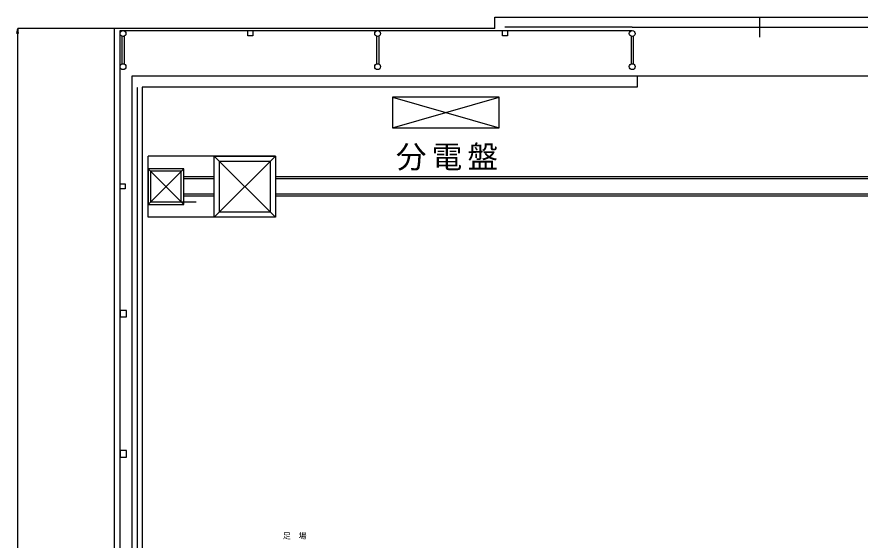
# Model space of a CAD drawing. Units: millimetres at full size. Extents: x -21196 to 21204, y -11807 to 11807.
# Drawn here: x -21055 to -4495, y 1536 to 11807 of the extents above; entities that cross this region are included whole.
import ezdxf
from ezdxf.enums import TextEntityAlignment as Align

# ---------------------------------------------------------------- set-up
doc = ezdxf.new("R2010")
doc.units = ezdxf.units.MM
doc.header["$LTSCALE"] = 0.5
doc.linetypes.add('USER5', pattern=[2, 1.25, -0.25, 0.25, -0.25])
for name, color, linetype, lineweight in [('0-2_0-0(241129配置図菊池追記(立面図).jww)(機器配置図 260128.dwg)', 7, 'Continuous', 18), ('0-4_0-2(241129配置図菊池追記(立面図).jww)(機器配置図 260128.dwg)', 7, 'Continuous', 9), ('0-6_0-側溝(241129配置図菊池追記(立面図).jww)(機器配置図 260128.dwg)', 7, 'Continuous', 18), ('0-7_3-0(241129配置図菊池追記(立面図).jww)(機器配置図 260128.dwg)', 7, 'Continuous', 18), ('0-A_AM_5(機器配置図 260128.dwg)', 6, 'Continuous', 15), ('0-C_ボイラ設備-2(241129配置図菊池追記(立面図).jww)(機器配置図 260128.dwg)', 7, 'Continuous', 9), ('1-2_電気-分電盤(241129配置図菊池追記(立面図).jww)(機器配置図 260128.dwg)', 7, 'Continuous', 18)]:
    doc.layers.add(name, color=color, linetype=linetype, lineweight=lineweight)
doc.layers.add('1-1_設備-D(241129配置図菊池追記(立面図).jww)(機器配置図 260128.dwg)', color=7, linetype='Continuous')
doc.styles.add('ＭＳ ゴシック', font='')
doc.styles.get('ＭＳ ゴシック').set_extended_font_data('MS Gothic')

msp = doc.modelspace()

# ---------------------------------------------------------------- linework, layer by layer
at = {"layer": '0-2_0-0(241129配置図菊池追記(立面図).jww)(機器配置図 260128.dwg)'}
for p, q in [((-6470.7817, 11807.0041), (-6470.7817, 11407.0041)), ((-8970.7816, 11607.0041), (-11470.7816, 11607.0041)), ((-8970.7816, 11607.0041), (-3970.7817, 11607.0041)), ((-18992.1315, 11426.8418), (-18992.1315, 10882.8664)), ((-18949.4315, 11426.8418), (-18949.4315, 10882.8664)), ((-13992.1316, 11426.8418), (-13992.1316, 10882.8664)), ((-13949.4316, 11426.8418), (-13949.4316, 10882.8664)), ((-8992.1316, 11426.8418), (-8992.1316, 10882.8664)), ((-8949.4316, 11426.8418), (-8949.4316, 10882.8664))]:
    msp.add_line(p, q, dxfattribs=at)
msp.add_lwpolyline([(-19027.9315, -10577.2956), (-19027.9315, 11537.0041), (-8970.7816, 11537.0041)], dxfattribs=at)
for points in [[(-16520.7815, 11537.0041), (-16420.7815, 11537.0041), (-16420.7815, 11437.0041), (-16520.7815, 11437.0041)], [(-11520.7816, 11537.0041), (-11420.7816, 11537.0041), (-11420.7816, 11437.0041), (-11520.7816, 11437.0041)], [(-19027.9315, 8529.8541), (-18927.9315, 8529.8541), (-18927.9315, 8429.8541), (-19027.9315, 8429.8541)], [(-18902.9315, 6042.3542), (-19027.9315, 6042.3542), (-19027.9315, 5917.3542), (-18902.9315, 5917.3542)], [(-18902.9315, 3292.3542), (-19027.9315, 3292.3542), (-19027.9315, 3167.3542), (-18902.9315, 3167.3542)]]:
    msp.add_lwpolyline(points, close=True, dxfattribs=at)
for centre in [(-18970.7815, 11479.8541), (-13970.7816, 11479.8541), (-8970.7816, 11479.8541), (-18970.7815, 10829.8541), (-13970.7816, 10829.8541), (-8970.7816, 10829.8541)]:
    msp.add_circle(centre, 57.15, dxfattribs=at)
at = {"layer": '0-4_0-2(241129配置図菊池追記(立面図).jww)(機器配置図 260128.dwg)', "lineweight": 18}
for p, q in [((-11670.7816, 11799.5541), (-1270.7817, 11799.5541)), ((-11670.7816, 11579.7541), (-11670.7816, 11799.5541)), ((-19145.7815, 11579.7541), (-19145.7815, -10620.0456)), ((-11670.7816, 11579.7541), (-19145.7815, 11579.7541)), ((-18795.7815, 10645.6041), (-18795.7815, -9685.8956)), ((-8870.7816, 10645.6041), (-8870.7816, 10425.8041)), ((-18595.7815, 10425.8041), (-18595.7815, -9466.0957)), ((-8870.7816, 10425.8041), (-18595.7815, 10425.8041))]:
    msp.add_line(p, q, dxfattribs=at)
at = {"layer": '0-4_0-2(241129配置図菊池追記(立面図).jww)(機器配置図 260128.dwg)', "linetype": 'USER5', "lineweight": 18}
msp.add_line((-18695.7815, 10425.8041), (-18695.7815, -9466.0957), dxfattribs=at)
at = {"layer": '0-4_0-2(241129配置図菊池追記(立面図).jww)(機器配置図 260128.dwg)', "lineweight": 18}
msp.add_lwpolyline([(20854.218, -9685.8956), (20854.218, 10645.6041), (-18795.7815, 10645.6041)], dxfattribs=at)
at = {"layer": '0-6_0-側溝(241129配置図菊池追記(立面図).jww)(機器配置図 260128.dwg)', "lineweight": 9}
for p, q in [((-17177.9315, 9075.8041), (-15977.9315, 7875.8041)), ((-15977.9315, 9075.8041), (-17177.9315, 7875.8041)), ((-17777.9315, 8825.8041), (-18477.9315, 8125.8041)), ((-18477.9315, 8825.8041), (-17777.9315, 8125.8041))]:
    msp.add_line(p, q, dxfattribs=at)
at = {"layer": '0-6_0-側溝(241129配置図菊池追記(立面図).jww)(機器配置図 260128.dwg)'}
for p, q in [((-15977.9315, 9075.8041), (-15977.9315, 7875.8041)), ((-17177.9315, 8665.8041), (-17777.9315, 8665.8041)), ((-17177.9315, 8625.8041), (-17777.9315, 8625.8041)), ((-17177.9315, 8325.8041), (-17777.9315, 8325.8041)), ((-17177.9315, 8285.8041), (-17777.9315, 8285.8041)), ((-15977.9315, 7875.8041), (-17177.9315, 7875.8041))]:
    msp.add_line(p, q, dxfattribs=at)
at = {"layer": '0-6_0-側溝(241129配置図菊池追記(立面図).jww)(機器配置図 260128.dwg)', "color": 9}
for p, q in [((20772.068, 8665.8041), (-15977.9315, 8665.8041)), ((20772.068, 8625.8041), (-15977.9315, 8625.8041)), ((20772.068, 8325.8041), (-15977.9315, 8325.8041)), ((20772.068, 8285.8041), (-15977.9315, 8285.8041))]:
    msp.add_line(p, q, dxfattribs=at)
at = {"layer": '0-6_0-側溝(241129配置図菊池追記(立面図).jww)(機器配置図 260128.dwg)'}
msp.add_lwpolyline([(-17177.9315, 7875.8041), (-17177.9315, 9075.8041), (-15977.9315, 9075.8041)], dxfattribs=at)
for points in [[(-16077.9315, 7975.8041), (-17077.9315, 7975.8041), (-17077.9315, 8975.8041), (-16077.9315, 8975.8041)], [(-18477.9315, 8125.8041), (-17777.9315, 8125.8041), (-17777.9315, 8825.8041), (-18477.9315, 8825.8041)], [(-18427.9315, 8175.8041), (-17827.9315, 8175.8041), (-17827.9315, 8775.8041), (-18427.9315, 8775.8041)]]:
    msp.add_lwpolyline(points, close=True, dxfattribs=at)
at = {"layer": '0-7_3-0(241129配置図菊池追記(立面図).jww)(機器配置図 260128.dwg)'}
msp.add_line((-18360.4874, 8175.8041), (-17536.958, 8175.8041), dxfattribs=at)
at = {"layer": '0-A_AM_5(機器配置図 260128.dwg)'}
for p, q in [((-21055.2754, 11479.7541), (-21038.6087, 11579.7541)), ((-19145.844, 11579.7541), (-21038.7887, 11579.7541)), ((-21038.6087, -10520.0456), (-21038.6087, 11479.7541))]:
    msp.add_line(p, q, dxfattribs=at)
msp.add_lwpolyline([(-21021.942, 11479.7541), (-21038.6087, 11579.7541), (-21038.6087, 11479.7541)], dxfattribs=at)
at = {"layer": '0-C_ボイラ設備-2(241129配置図菊池追記(立面図).jww)(機器配置図 260128.dwg)'}
for q in [(-18477.9315, 9075.8041), (-15977.9315, 7875.8041)]:
    msp.add_line((-15977.9315, 9075.8041), q, dxfattribs=at)
msp.add_lwpolyline([(-15977.9315, 7875.8041), (-18477.9315, 7875.8041), (-18477.9315, 9075.8041)], dxfattribs=at)
at = {"layer": '1-2_電気-分電盤(241129配置図菊池追記(立面図).jww)(機器配置図 260128.dwg)'}
for p, q in [((-13681.424, 10227.8562), (-11586.424, 9627.8562)), ((-13681.424, 9627.8562), (-11586.424, 10227.8562))]:
    msp.add_line(p, q, dxfattribs=at)
msp.add_lwpolyline([(-11586.424, 9627.8562), (-11586.424, 10227.8562), (-13681.424, 10227.8562), (-13681.424, 9627.8562)], close=True, dxfattribs=at)

# ---------------------------------------------------------------- texts
at = {"layer": '1-1_設備-D(241129配置図菊池追記(立面図).jww)(機器配置図 260128.dwg)', "style": 'ＭＳ ゴシック'}
msp.add_text('足\u3000場', height=110.9, dxfattribs=at).set_placement((-15832.3559, 1530.8257), align=Align.BOTTOM_LEFT)
at = {"layer": '1-2_電気-分電盤(241129配置図菊池追記(立面図).jww)(機器配置図 260128.dwg)', "insert": (-13611.99, 8787.8518), "char_height": 440.6, "attachment_point": 7, "style": 'ＭＳ ゴシック'}
msp.add_mtext('\\T1.17;分電盤', dxfattribs=at)

doc.saveas('drawing.dxf')
